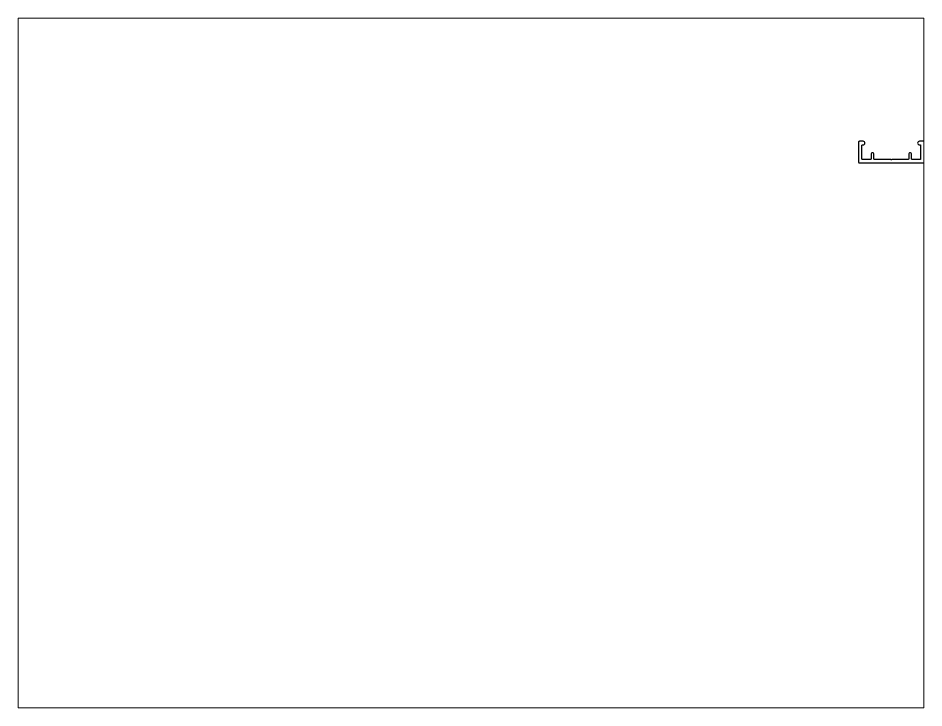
# Paper-space layout 'Layout1' of a CAD drawing. Extents: x 27 to 240, y 20 to 183.
# The model-space entities are those that its viewports show. They can reach past a viewport. Long polylines and large blocks are cut down to what shows.
import ezdxf

# ---------------------------------------------------------------- set-up
doc = ezdxf.new("R2010")
doc.units = 0
doc.header["$LTSCALE"] = 15
doc.layers.get('0').update_dxf_attribs({"linetype": 'CONTINUOUS'})

msp = doc.modelspace()

# ---------------------------------------------------------------- linework, layer by layer
at = {"linetype": 'CONTINUOUS'}
msp.add_lwpolyline([(393.5, 216.07, 0.403911), (384.5, 224.75), (381.45, 224.75, 1), (381.45, 223.25), (381.8, 223.25, -0.414214), (382, 223.05), (382, 217.25, -0.414214), (381.8, 217.05), (378.3, 217.05, -0.414214), (378.1, 217.25), (378.1, 219.25, 1), (376.9, 219.25), (376.9, 217.25, -0.414214), (376.7, 217.05), (369.75, 217.05, -1), (369.25, 217.05), (362.3, 217.05, -0.414214), (362.1, 217.25), (362.1, 219.25, 1), (360.9, 219.25), (360.9, 217.25, -0.414214), (360.7, 217.05), (357.2, 217.05, -0.414214), (357, 217.25), (357, 223.05, -0.414214), (357.2, 223.25), (357.55, 223.25, 1), (357.55, 224.75), (356, 224.75, 0.414214), (355.5, 224.25), (355.5, 216.05, 0.414214), (356, 215.55), (383, 215.55, 0.414214), (383.5, 216.05), (383.5, 220.66, -0.592088), (384.55, 220.66, 0.161521), (385.13, 218.9, 0.236267), (385.29, 218.82), (386.15, 218.82, 1.047767)], format="xyb", dxfattribs=at)

psp = doc.layouts.get("Layout1")

# ---------------------------------------------------------------- viewports
at = {"layer": '0', "color": 0, "linetype": 'BYBLOCK', "ltscale": 0.05}
psp.add_viewport(center=(133.35, 101.6), size=(213.36, 162.56), view_center_point=(190.51, 130.3), view_height=293.8955, dxfattribs=at)

doc.saveas('drawing.dxf')
